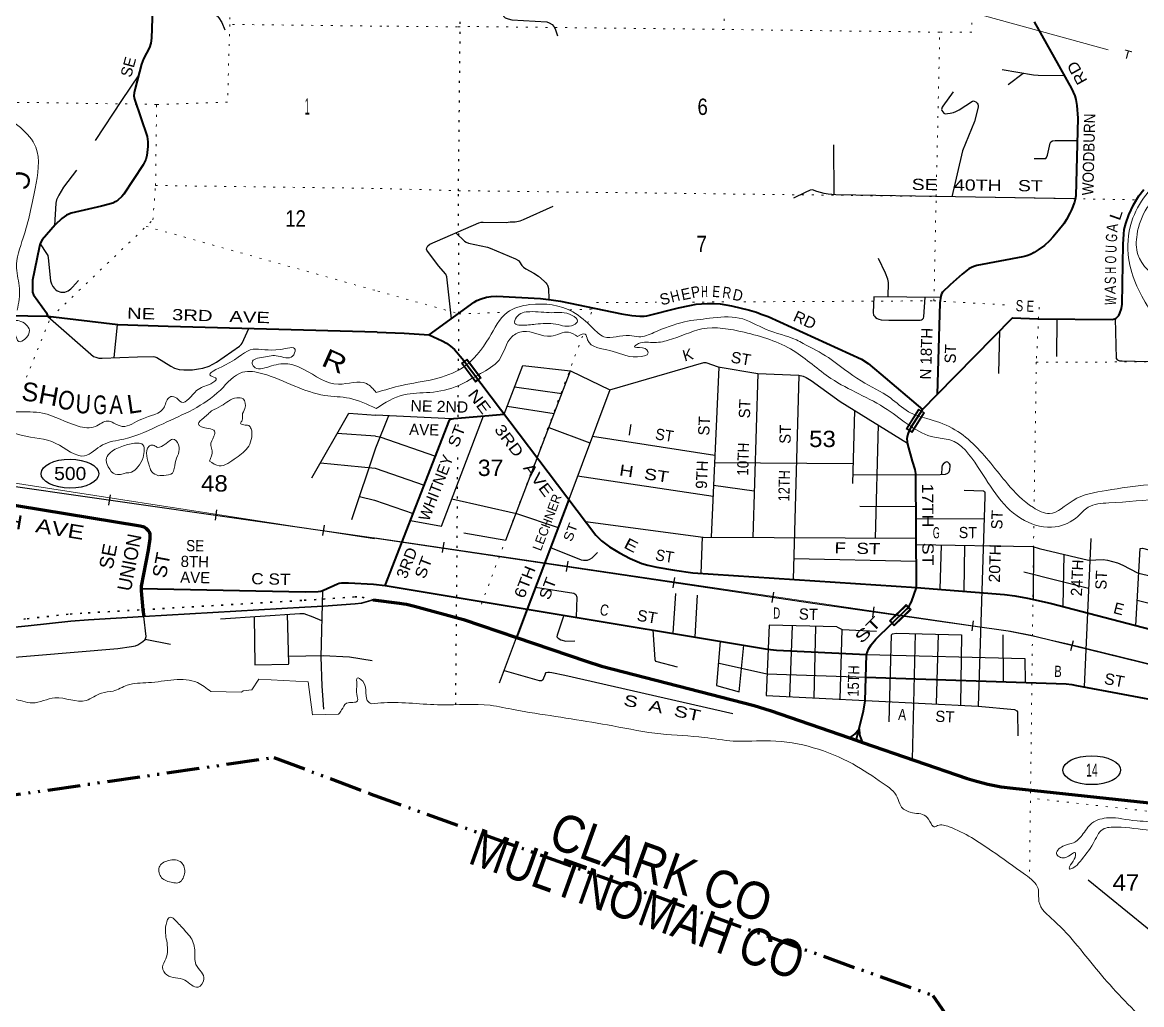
# Model space of a CAD drawing. Header units: feet. Extents: x -481249 to -254670, y -730376 to -544252.
# Drawn here: x -356234 to -344259, y -703960 to -693449 of the extents above; entities that cross this region are included whole.
import ezdxf
from ezdxf.enums import TextEntityAlignment as Align

# ---------------------------------------------------------------- set-up
doc = ezdxf.new("R2010")
doc.units = ezdxf.units.FT
doc.header["$LTSCALE"] = 70
doc.linetypes.add('DASH_DOUBLE_DOT', pattern=[9.2, 5, -1.2, 0.3, -1.2, 0.3, -1.2])
doc.linetypes.add('DOTTED', pattern=[1.5, 0.3, -1.2])
for name, color, linetype, lineweight in [('10', 7, 'DASH_DOUBLE_DOT', 70), ('17', 7, 'Continuous', 25), ('23', 7, 'Continuous', 70), ('25', 7, 'Continuous', 25), ('26', 7, 'Continuous', 40), ('27', 7, 'Continuous', 13), ('29', 7, 'Continuous', 25), ('34', 7, 'Continuous', 25), ('39', 7, 'Continuous', 13), ('41', 7, 'Continuous', 13), ('46', 7, 'Continuous', 13), ('51', 7, 'DOTTED', 35), ('6', 7, 'DOTTED', 25), ('61', 7, 'Continuous', 13), ('7', 7, 'DOTTED', 13)]:
    doc.layers.add(name, color=color, linetype=linetype, lineweight=lineweight)
doc.layers.add('12', color=7, linetype='Continuous')
doc.layers.add('30', color=7, linetype='Continuous')

msp = doc.modelspace()

# ---------------------------------------------------------------- linework, layer by layer
at = {"layer": '10'}
for points in [[(-372848.32, -703857.9), (-372470.52, -704157.2), (-368611.23, -705644.13), (-361577.6, -704253.52), (-356599.73, -701756.21), (-353544.23, -701315.63), (-352512.66, -701703.34)], [(-352512.66, -701703.34), (-346491.03, -703863.54), (-341192.96, -711518.83), (-332250.38, -713368.73), (-324595.17, -713400.17), (-320603.16, -711979.72)]]:
    msp.add_lwpolyline(points, dxfattribs=at)
at = {"layer": '17'}
for centre in [(-355724.6, -698278.42), (-344792.88, -701451.67)]:
    msp.add_ellipse(centre, major_axis=(309.24, -1), ratio=0.500121, dxfattribs=at)
at = {"layer": '23'}
msp.add_line((-354943.85, -699734.01), (-354934.98, -699808.62), dxfattribs=at)
for points in [[(-357885.49, -698360.09), (-354973.48, -698837.7), (-354946.23, -698843.72), (-354934.62, -698847.83), (-354927.86, -698851.07), (-354913.89, -698860.78), (-354900.08, -698874.9), (-354888.6, -698887.26), (-354878.02, -698902.55), (-354873.32, -698912.56), (-354870.82, -698921.95), (-354869.36, -698934.31), (-354868.91, -698949.03), (-354870.09, -698976.1), (-354888.03, -699095.73), (-354962.4, -699482.07), (-354963.08, -699507.32)], [(-354963.08, -699507.32), (-354963.79, -699533.34), (-354943.85, -699734.01)], [(-352481.28, -699630.29), (-352197.81, -699662.89), (-352152.04, -699669.94), (-352122.71, -699675.81), (-352038.21, -699694.6), (-351513.78, -699838.82), (-350947.25, -700031.71)], [(-350947.25, -700031.71), (-350201.07, -700285.77), (-350038.51, -700338.94), (-348404.74, -700759.17), (-348231.91, -700814.13), (-347385.17, -701105.92), (-347311.39, -701131.35)], [(-347311.39, -701131.35), (-347246.64, -701153.66), (-346124.72, -701540.28), (-346025.69, -701570.28), (-345903.64, -701600.81), (-345762.82, -701628.99), (-345636.09, -701644.92), (-343976.86, -701821.23)]]:
    msp.add_lwpolyline(points, dxfattribs=at)
at = {"layer": '23', "lineweight": 35}
for points in [[(-354934.98, -699808.62), (-353212.59, -699708.76), (-353010.89, -699695.15), (-352674.63, -699671.95), (-352604.38, -699662.68), (-352481.28, -699630.29)], [(-356313.02, -699920.49), (-356173.13, -699905.38), (-355715.58, -699855.11), (-355525.45, -699842.86), (-354934.98, -699808.62)]]:
    msp.add_lwpolyline(points, dxfattribs=at)
at = {"layer": '25', "lineweight": 40}
for points in [[(-347385.17, -701105.92), (-347340.05, -701075.49), (-347323.96, -701061.89), (-347314.66, -701051.27), (-347280.82, -701008.45)], [(-347280.82, -701008.45), (-347275.93, -701065.66), (-347271.85, -701084.6), (-347263.61, -701110.87), (-347246.64, -701153.66)]]:
    msp.add_lwpolyline(points, dxfattribs=at)
at = {"layer": '26'}
for p, q in [((-346601.69, -697592.21), (-346447.62, -697431.11)), ((-350388.53, -698553.82), (-350832.34, -699727.76)), ((-352478.7, -699459.52), (-352351.12, -699475.5)), ((-352351.12, -699475.5), (-350832.34, -699727.76)), ((-350832.34, -699727.76), (-350947.25, -700031.71))]:
    msp.add_line(p, q, dxfattribs=at)
for points in [[(-354833.7, -693089.97), (-354851.07, -693618.79), (-354860.57, -693672.62), (-354873.5, -693718.52), (-354938.2, -693839.75), (-354957.98, -693895.52), (-355028.8, -694156.33), (-355037.47, -694204.79), (-355041.14, -694234.01), (-355035.86, -694269.31), (-354897.65, -694671.82), (-354889.99, -694727.14), (-354890.59, -694777.74), (-354902.35, -694874.25), (-354913.52, -694915.45), (-354943.07, -694974.06), (-355148.21, -695287.35), (-355168.8, -695310.89), (-355213.81, -695352.15), (-355235.25, -695367.38), (-355267.61, -695383.86), (-355386.96, -695415.28), (-355712.33, -695489.78), (-355761.66, -695510.96), (-355813.41, -695546.27), (-355882.57, -695615.09), (-356022.8, -695776.95), (-356043.97, -695816.97), (-356054.98, -695862.62), (-356124.71, -696209.42), (-356126.31, -696233.6), (-356126.31, -696275.97), (-356123.96, -696334.81), (-356113.88, -696364.65), (-355977.27, -696557.44), (-355961.98, -696597.79)], [(-345407.61, -693442.63), (-345195.34, -693825.65), (-345009.33, -694157.79), (-344973.38, -694234.81), (-344962.39, -694275.21), (-344950.65, -694338.62), (-344942.59, -694475.33), (-344962.98, -695304.43), (-344969.43, -695343.78), (-344977.06, -695373.71), (-345008.75, -695453.56), (-345027.53, -695492.31), (-345060.97, -695557.49), (-345090.9, -695603.87), (-345150.17, -695679.61), (-345207.09, -695747.12), (-345245.82, -695785.87), (-345298.06, -695835.79), (-345364.36, -695884.52), (-345407.21, -695910.95), (-345448.86, -695931.49), (-345488.19, -695946.17), (-345531.01, -695958), (-346021.6, -696051.27), (-346054.93, -696060.96), (-346080.28, -696071.23), (-346106.1, -696087.67), (-346177.19, -696145.35), (-346307.92, -696257.63), (-346387.73, -696336.58), (-346399.51, -696355.4), (-346407.73, -696380.06), (-346417.63, -696450.23), (-346447.62, -697431.11)], [(-346447.62, -697431.11), (-345640.17, -696611.38), (-345370.23, -696620.78), (-344572.56, -696627.21), (-344544.57, -696621.38), (-344530.49, -696614.33), (-344516.4, -696601.42), (-344503.49, -696584.98), (-344491.76, -696562.66), (-344474.15, -696511), (-344465.3, -696464.59), (-344455.96, -695821.12), (-344448.92, -695715.43), (-344444.22, -695667.29), (-344428.53, -695602.74), (-344394.35, -695509.36), (-344345.05, -695401.33), (-344289.04, -695304.5), (-344234.73, -695239.28)], [(-351880.86, -696792.6), (-351400.47, -696443.55), (-351370.54, -696426.52), (-351325.35, -696405.97), (-351266.67, -696389.53), (-351219.31, -696381.37), (-351158.69, -696380.13), (-350688.64, -696405.38), (-350575.97, -696417.12), (-350475.04, -696433.56), (-349824.19, -696568.28), (-349713.33, -696585.04), (-349626.48, -696594.43), (-349581.88, -696592.09), (-349552.17, -696587.96), (-349214.07, -696502.49), (-349091.29, -696479.36), (-349023.8, -696466.45), (-348966.88, -696460.57), (-348906.84, -696458.62), (-348831.32, -696458.81), (-348769.7, -696462.92), (-348706.32, -696471.14), (-348644.99, -696484.17), (-348453.46, -696529.85), (-348380.7, -696550.98), (-348327.55, -696570.49), (-348255.64, -696596.78), (-347257.46, -697053.14), (-347184.09, -697099.38), (-347047.98, -697212.03), (-346601.69, -697592.21)], [(-355961.98, -696597.79), (-356603.89, -696586.61), (-357629.63, -696601.98), (-357687.85, -696605.51), (-357736.57, -696614.99), (-357769.02, -696624.34), (-357796.67, -696637.29), (-357884.04, -696696.6), (-358605.55, -697227.18)], [(-352436.14, -696765.49), (-354675.63, -696702.36), (-355211.41, -696685.02), (-355961.98, -696597.79)], [(-352436.14, -696765.49), (-352150.44, -696775.87), (-351880.86, -696792.6)], [(-351880.86, -696792.6), (-351741.98, -696855.66), (-351694.59, -696883.16), (-351651.6, -696913.2), (-351611.7, -696949.6), (-351527.52, -697045.48), (-350098.76, -698937.55), (-350038.37, -698995.81), (-349952.69, -699060.4), (-349845.89, -699124.99), (-349731.22, -699184.61), (-349605.28, -699238.89), (-349543.08, -699258.86), (-349444.17, -699280.53), (-349256.7, -699310.52), (-349061.79, -699339.72), (-346667.62, -699494.99)], [(-352351.12, -699475.5), (-351664.22, -697705.9), (-351649.84, -697695.87), (-351619.32, -697687.65), (-351077.85, -697640.97)], [(-346667.62, -699494.99), (-346674.18, -698275.52), (-346680.6, -698232.56), (-346708.56, -698143), (-346758.65, -697963.07), (-346762.76, -697934.29), (-346765.59, -697904.13), (-346762.76, -697881.45), (-346753.95, -697845.64), (-346743.24, -697818.99), (-346723.45, -697780.65), (-346601.69, -697592.21)], [(-354963.08, -699507.32), (-353209.43, -699543.1), (-353069.57, -699538.27), (-353040.63, -699534.87), (-353011.81, -699526.63), (-352862.11, -699457.71), (-352843.02, -699450.13), (-352816.55, -699446.6), (-352797.14, -699445.42), (-352743.88, -699445.73), (-352478.7, -699459.52)], [(-347202.7, -700215.18), (-347180.44, -700157.19), (-347152.27, -700110.22), (-347101.46, -700050.48), (-346774.01, -699726.77), (-346750.69, -699701.16), (-346741.48, -699687.46), (-346734.26, -699675.33), (-346722.45, -699649.43), (-346667.62, -699494.99)], [(-346667.62, -699494.99), (-345727.2, -699573.05), (-345616.87, -699587.15), (-345478.37, -699610.63), (-345236.09, -699665.51), (-343255.33, -700181.36), (-343160.25, -700213.07), (-343078.25, -700248.88), (-342938.04, -700316.8), (-342426.7, -700562.54)], [(-350832.34, -699727.76), (-348260.79, -700154.87), (-348165.16, -700167.76), (-347202.7, -700215.18)], [(-347311.39, -701131.35), (-347233.69, -700819.01), (-347215.95, -700709.2), (-347202.7, -700215.18)], [(-347209.19, -700457.13), (-345067.13, -700528.14), (-345004.78, -700534.25), (-344954.4, -700543.67), (-343962.71, -700731.14)]]:
    msp.add_lwpolyline(points, dxfattribs=at)
at = {"layer": '29'}
for p, q in [((-345525.92, -693994.63), (-345685.74, -694119.15)), ((-347547.92, -695295.45), (-347551.48, -694759.8)), ((-355253.11, -697036.92), (-355216.27, -696684.86)), ((-345166.73, -697025.79), (-345162.88, -696622.45)), ((-345787.23, -697207.05), (-345774.59, -696747.84)), ((-348781.6, -697138.59), (-348863.66, -698957.55)), ((-348365.08, -697208.25), (-348417.3, -698960.02)), ((-347925.62, -697226.19), (-347985.27, -699409.54)), ((-350967.07, -697350.71), (-350462.16, -697419.47)), ((-349949.86, -697380.37), (-350388.53, -698553.82)), ((-351045.35, -697555.82), (-350544.66, -697635.44)), ((-352316.34, -697660.38), (-352456.72, -698007)), ((-351639.5, -697693.08), (-352451.38, -697653.85)), ((-347329.29, -697601.48), (-347353.51, -698384.39)), ((-350602.11, -697785.84), (-350161.53, -697948.97)), ((-347075.81, -697757.55), (-347108.14, -698967.26)), ((-352454.76, -697877.63), (-352864.66, -697847.18)), ((-350135.69, -697877.48), (-348824.14, -698081.48)), ((-352456.72, -698007), (-352711.97, -698772.87)), ((-353044.15, -698161.55), (-352459.96, -698221.28)), ((-352459.96, -698221.28), (-351933.89, -698400.62)), ((-348827.7, -698160.41), (-347346.83, -698168.33)), ((-350294.08, -698301.16), (-348843.88, -698518.97)), ((-348838.56, -698401.05), (-348402.45, -698461.82)), ((-352628.3, -698521.81), (-352465.11, -698561.66)), ((-352465.11, -698561.66), (-352051.43, -698703.44)), ((-347272.34, -698627.59), (-346672.28, -698629.55)), ((-346671.58, -698759.49), (-345942.88, -698763.56)), ((-348960, -698955.66), (-348976.4, -699345.26)), ((-344802.41, -698973.08), (-344872.29, -700559.19)), ((-346404.55, -699042.4), (-346417.73, -699515.73)), ((-346152.74, -699046.59), (-346162.03, -699536.96)), ((-345413.95, -699060.74), (-345420.48, -699619.05)), ((-347979.17, -699186.26), (-346669.12, -699216.09)), ((-345091.23, -699141.03), (-345101.47, -699700.57)), ((-345519.61, -699327.54), (-344825.8, -699504)), ((-349246.53, -699559.31), (-349273.29, -699986.7)), ((-349014.84, -699578.45), (-349040.23, -700025.41)), ((-348021.77, -700663.72), (-347992.93, -699906.38)), ((-347763.8, -700676.76), (-347742.97, -699917.76)), ((-347485.7, -700690.81), (-347463, -699945.55)), ((-354647.94, -700105.97), (-354920.82, -700053.01)), ((-351130.1, -700515.36), (-350947.25, -700031.71)), ((-346683.17, -699990.36), (-346712.77, -701337.64)), ((-346451.91, -700743.05), (-346431.17, -699996.59)), ((-345745.31, -700004.77), (-345741.68, -700505.78)), ((-344831.13, -702625.74), (-343989.95, -703311.99))]:
    msp.add_line(p, q, dxfattribs=at)
for points in [[(-351180.4, -690823.87), (-351101.62, -692597.39), (-351098.53, -693353.75), (-351087.95, -693381.2), (-351068.95, -693400.17), (-351037.18, -693412.94), (-350996.64, -693421.15), (-350622.2, -693444.69), (-350597.71, -693452.55), (-350566.36, -693471.35), (-350547.88, -693493.24), (-350534.63, -693518.33), (-350509, -693593.81)], [(-354827.59, -693059.88), (-354194.27, -693353.64), (-354151.57, -693377.89), (-354130.39, -693401.43), (-354099.99, -693451.49), (-354069.34, -693528.18)], [(-345085.82, -694021.21), (-345365.56, -694017.43), (-345415.55, -694013.4), (-345751.94, -693956.19)], [(-354988.84, -694009.18), (-355174.91, -694284.57), (-355454.56, -694714.62)], [(-346273.79, -694193.24), (-346387.21, -694347.36), (-346393.18, -694357.69), (-346398.63, -694380.38), (-346397.67, -694392.77), (-346375.96, -694421.95), (-346367.53, -694426.1), (-346353.57, -694428.64), (-346334.2, -694425.79), (-346306.28, -694420.71), (-346272.33, -694413.4), (-346247.58, -694403.88), (-346210.01, -694384.18), (-346067.47, -694292.07), (-346059.08, -694290.21), (-346049.87, -694291.17), (-346033.69, -694298.47), (-346017.83, -694313.07), (-346011.47, -694324.84), (-346007.67, -694341.65), (-346009.25, -694357.21), (-346048.44, -694508.41), (-346174.05, -694822.85), (-346290.07, -695315.74)], [(-345408.75, -694905.21), (-345295.59, -694905.56), (-345282.9, -694904.29), (-345275.51, -694897.01), (-345265.04, -694871.14), (-345237.21, -694743.01), (-345230.68, -694727.54), (-345213.09, -694717.61), (-345184.06, -694712.17), (-344948.44, -694713.19)], [(-355654.18, -695029.82), (-355795.45, -695213.75), (-355843, -695298.53), (-355868.88, -695347.96), (-355876.49, -695384.71), (-355889.63, -695623.24)], [(-344969.69, -695337.03), (-347529.91, -695295.74), (-347613.69, -695289.39), (-347656.85, -695281.77), (-347734.28, -695258.91), (-347781.71, -695241.31), (-347805.36, -695246.21), (-347856.74, -695268.31), (-347984.72, -695330.61)], [(-351644.24, -696620.67), (-351693.96, -696173.58), (-351703.97, -696142.72), (-351783.35, -696053.61), (-351905.99, -695887.89), (-351908.56, -695877.94), (-351905.87, -695860.15), (-351894.54, -695840.18), (-351874.81, -695824.29), (-351349.02, -695593.29), (-351326.76, -695588.23), (-351304.12, -695586.07), (-351058.5, -695589.21), (-351014.02, -695584.99), (-350960.64, -695582.29), (-350908.88, -695573.66), (-350870.48, -695559.74), (-350555.73, -695415.93)], [(-351594.67, -695702.02), (-351503.19, -695791.29), (-351485.82, -695802.41), (-351459.94, -695812.12), (-351258.82, -695855.82), (-351229.94, -695865.01), (-350956.86, -695978.81), (-350925.3, -695999.18), (-350914.8, -696010.1), (-350890, -696052.19), (-350871.87, -696069.93), (-350847.94, -696085.63), (-350761.85, -696133.44), (-350712.06, -696166.56), (-350652.75, -696218.37), (-350633.34, -696236.69), (-350622.28, -696249.36), (-350620.12, -696252.59), (-350614.45, -696261.48), (-350610.15, -696272.83), (-350604.76, -696298.73), (-350602.81, -696412.75)], [(-356044.34, -695818.49), (-355974.16, -695921.09), (-355962.42, -695944.4), (-355956.51, -695968.16), (-355933.17, -696213.48), (-355921.22, -696247.07), (-355907.11, -696275.32), (-355891.82, -696298.86), (-355880.06, -696309.45), (-355861.1, -696322.96), (-355823.6, -696336.52), (-355801.25, -696337.69), (-355779.33, -696336.41), (-355744.79, -696323.57), (-355714.66, -696299.45), (-355697.74, -696283.56), (-355635.08, -696210.65)], [(-346969.42, -696387.98), (-346968.56, -696232.69), (-346972.67, -696196.63), (-346997.95, -696132.26), (-347072.34, -695977.19)], [(-346416.39, -696392.72), (-347124.7, -696386.65), (-347131.18, -696554.64), (-347125.96, -696580.68), (-347117.08, -696594.65), (-347104.38, -696607.35), (-347087.75, -696619.25), (-347070.11, -696626.4), (-347044.72, -696631.48), (-346964.97, -696636.91), (-346628.38, -696635.29), (-346614.41, -696631.48), (-346604.26, -696625.13), (-346592.83, -696614.97), (-346587.26, -696602), (-346573.1, -696391.38)], [(-355961.98, -696597.79), (-355471.43, -697023.21), (-355449.55, -697032.03), (-355416.62, -697041.45), (-355381.73, -697040.81), (-355003.47, -697029.36), (-354835.35, -697024.27), (-354814.98, -697028.5), (-354795.56, -697036.74), (-354645.19, -697129.8), (-354607.96, -697148.54), (-354555.61, -697163.84), (-354505.63, -697167.37), (-354413.79, -697165.89), (-354348.01, -697157.96), (-354303.9, -697149.72), (-354235.09, -697128.54), (-354158.34, -697086.16), (-353911.63, -696914.35), (-353894.56, -696897.87), (-353882.69, -696882.52), (-353810.56, -696726.75)], [(-344186.15, -697082.32), (-344467.95, -697075.97), (-344493.33, -697073.43), (-344513.64, -697064.54), (-344526.97, -697044.85), (-344537.31, -696617.75)], [(-351510.91, -698910.7), (-351062.28, -698990.54), (-350369.61, -697177.17)], [(-351077.85, -697640.97), (-350879.11, -697120.26), (-350369.61, -697177.17), (-349949.86, -697380.37), (-348942.08, -697089.35), (-348920.06, -697088.7), (-348787.63, -697136.51), (-348365.08, -697208.25), (-347925.62, -697226.19), (-347880.91, -697236.1), (-347846.4, -697249.04), (-347793.31, -697282), (-347483.93, -697506.27), (-346762.09, -697950.7)], [(-353136.06, -698322.54), (-352741.77, -697631.93), (-352451.38, -697653.85)], [(-352080.61, -698778.61), (-351751.34, -698839.2), (-351300.66, -697660.18)], [(-352454.76, -697877.63), (-352408.16, -697883.49), (-351813.31, -698089.99)], [(-347350.67, -698292.65), (-346414.18, -698289.03), (-346357.1, -698283.79), (-346331.23, -698272.15), (-346318.28, -698258.98), (-346310.73, -698237.4), (-346305.92, -698196.46), (-346306.41, -698183.45), (-346312.88, -698171.58), (-346333.54, -698154.07), (-346345.24, -698153.23), (-346361.41, -698159.71), (-346382.29, -698177.42), (-346393.77, -698192.08), (-346397, -698208.26), (-346400.03, -698287.22)], [(-346156.42, -698456.58), (-345950.77, -698463.36), (-345941.37, -698469.93), (-345937.59, -698481.24), (-345935.51, -698523.59), (-346006.52, -700765.56)], [(-351640.5, -698549.22), (-350948.59, -698703.98), (-350502.8, -698856.07)], [(-350210.39, -698789.73), (-348949.31, -698957.08), (-346670.45, -698969.68)], [(-350583.5, -699069.55), (-350255.88, -699199.54), (-350230.3, -699204.73), (-350207.65, -699205.81), (-350186.09, -699202.57), (-350161.01, -699194.82), (-350137.56, -699177.75), (-350081.31, -699123.86)], [(-346668.77, -699038.01), (-345420.89, -699058.76), (-345354.6, -699077.66), (-344825.96, -699204.85), (-344670.53, -699196.95), (-344625.14, -699203.1), (-344517.29, -699233.31), (-344459.62, -699257.82), (-344301.47, -699339.99), (-343527.88, -699527.84)], [(-344320.17, -699904.04), (-344275.47, -699078.24), (-344249.22, -699076.59), (-343529.84, -699264.38), (-341152.09, -699294.48)], [(-353023.59, -699532.05), (-353041.96, -700238.23), (-353029.5, -700551.11), (-353011.86, -700797.94)], [(-350743.34, -699492.34), (-350334.92, -699557.57), (-350313.35, -699572.68), (-350300.06, -699601.11), (-350307.17, -699814.98)], [(-344305.39, -699630.95), (-342427.82, -700095.99), (-342312.43, -700107.86), (-342200.73, -700104.67), (-341835.3, -700081.6), (-341803.41, -700084.12), (-341760.27, -700090.6), (-341704.53, -700105.37), (-341458.95, -700183.17)], [(-356533.71, -700261.69), (-355212.75, -700150.32), (-355065.5, -700128.33), (-355024.33, -700120.1), (-355000, -700109.93), (-354944.94, -700075.38), (-354920.82, -700053.01), (-354912.63, -700033.29), (-354910.24, -700020.06), (-354934.98, -699808.62)], [(-354115.1, -699830.59), (-353265.86, -699774.1), (-353223.81, -699776.09), (-353126.42, -699811.86), (-353031.87, -699850.51)], [(-353753.27, -699806.52), (-353745.76, -700324.87), (-353385.4, -700316.43), (-353383.29, -700310.45), (-353399.02, -699782.96)], [(-350439.52, -699793), (-350511.71, -700006.41), (-350513.94, -700025.86), (-350502.09, -700038.56), (-350472.96, -700058.23), (-350419.85, -700069.68), (-350323.02, -700068.99)], [(-349488.84, -699950.9), (-349468.66, -700268.61), (-349459.76, -700283.21), (-349446.77, -700288.91), (-349226.37, -700345.49)], [(-347519.09, -699918.79), (-348243.29, -699899.08), (-348276.09, -700650.87), (-346006.52, -700765.56)], [(-347519.09, -699918.79), (-347463, -699945.55), (-347096.91, -699964.89)], [(-348766.52, -700070.87), (-348807.06, -700545.65), (-348565.74, -700612.3), (-348514.71, -700112.7)], [(-346959.03, -700934.77), (-346935.39, -700004.7), (-346925.44, -699994.03), (-346884.68, -699985.38), (-346185.64, -700002.66), (-346198.01, -700755.88)], [(-352491.14, -700281.78), (-352734, -700243.59), (-353015.79, -700228.67), (-353385.56, -700234.28)], [(-348779.36, -700305.93), (-348268.67, -700418.87), (-347209.19, -700457.13)], [(-347202.7, -700215.18), (-345506.92, -700256.09), (-345503.92, -700513.66)], [(-351080.54, -700384.28), (-350704.36, -700492.01), (-350690.26, -700492.56), (-350679.47, -700491.48), (-350667.61, -700485.01), (-350661.83, -700480.58), (-350636.73, -700418.9), (-350636.33, -700418.11), (-350628.78, -700407.32), (-350610.25, -700401.25), (-350593.2, -700400.84), (-350568.93, -700404.62), (-350429.21, -700435.71), (-348633.91, -700844.11)], [(-346006.52, -700765.56), (-345619.46, -700802.19), (-345593.58, -700815.14), (-345585.85, -700827.26), (-345583.53, -701083.4)]]:
    msp.add_lwpolyline(points, dxfattribs=at)
at = {"layer": '34'}
for p, q in [((-355307.68, -698615.33), (-355292.04, -698505.83)), ((-354167.31, -698776.18), (-354151.66, -698666.69)), ((-353018.47, -698939.38), (-353002.82, -698829.89)), ((-351738.43, -699122.33), (-351722.08, -699012.93)), ((-350412.4, -699325.2), (-350396.05, -699215.81)), ((-349270.85, -699500.02), (-349254.5, -699390.63)), ((-348210.03, -699655.94), (-348193.68, -699546.54)), ((-347135.36, -699813.81), (-347119.86, -699704.29)), ((-346073.35, -699961.41), (-346057.86, -699851.89)), ((-345014.93, -700172.23), (-344988.6, -700064.8))]:
    msp.add_line(p, q, dxfattribs=at)
at = {"layer": '34', "lineweight": 13}
for points in [[(-357863.9, -698142.55), (-357489.36, -698197.25), (-352465.43, -698975.04)], [(-358053.98, -698168.9), (-352472.18, -698966.41)], [(-352471.8, -698964.87), (-347801.79, -699662.86), (-345661.33, -699965.67), (-345445.4, -700007.94), (-345169.47, -700076.58), (-335009.4, -702566.79), (-334691.93, -702651.11), (-334543.24, -702701.46), (-334430.58, -702753.12), (-332762.48, -703543.53), (-330581.35, -704743.47), (-330258.93, -704903.89), (-330053.3, -704991.07), (-322918.19, -707743.29), (-322723.7, -707806.96), (-322606.34, -707839.84), (-322502.76, -707863.06), (-322273.05, -707910.29), (-322081.57, -707941.56), (-321616.3, -707987.86), (-320550.86, -708105.79)], [(-352461.95, -698965.23), (-345721.95, -699957.79), (-345435.73, -700012.64), (-345049.55, -700100.52), (-334973.7, -702570.26), (-334724.55, -702639.16)]]:
    msp.add_lwpolyline(points, dxfattribs=at)
at = {"layer": '34'}
for points in [[(-358053.86, -698167.81), (-352472.02, -698965.32)], [(-352471.64, -698963.78), (-347801.63, -699661.77), (-345661.15, -699964.58), (-345445.16, -700006.87), (-345169.21, -700075.51), (-335009.13, -702565.72), (-334691.61, -702650.06), (-334542.83, -702700.44), (-334430.12, -702752.12), (-332761.98, -703542.55), (-330580.84, -704742.5), (-330258.47, -704902.89), (-330052.89, -704990.05), (-322917.82, -707742.25), (-322723.38, -707805.91), (-322606.07, -707838.77), (-322502.53, -707861.98), (-322272.85, -707909.21), (-322081.43, -707940.47), (-321616.19, -707986.77), (-320550.74, -708104.7)]]:
    msp.add_lwpolyline(points, dxfattribs=at)
at = {"layer": '39'}
msp.add_lwpolyline([(-354216.74, -700610.6), (-353890.82, -700618.28), (-353870.51, -700600.6), (-353780.31, -700590.14), (-353702.33, -700479.27), (-353174.73, -700506.49), (-353128.98, -700860.03), (-352850.77, -700850.85)], dxfattribs=at)
for points in [[(-352448.22, -697411.55), (-352173.41, -697333.9), (-351827.1, -697266.79), (-351526.59, -697145.4), (-351241.33, -696823.47), (-351046.28, -696553.39), (-350805.92, -696469.92), (-350344.13, -696547.52), (-350132.74, -696718.59), (-350011.07, -696813.2), (-349738.98, -696799.99), (-349639.01, -696814.34), (-349476.81, -696768.72), (-349148.32, -696653.43), (-348882.14, -696616.15), (-348564.07, -696613.11), (-348276.48, -696734.29), (-347952.85, -696847.56), (-347880.97, -696883.87), (-347609.5, -697037.08), (-347260.38, -697286.77), (-346947.01, -697468.18), (-346753.53, -697615.14), (-346557.77, -697687.92), (-346286.11, -697791.01), (-346062.7, -697958.1), (-345694.25, -698386.3), (-345417.17, -698641.78), (-345245.38, -698704.46), (-344992.81, -698564.88), (-344634.34, -698457.71), (-344182.03, -698396.94), (-343751.89, -698380.21), (-343539.69, -698336.75), (-343298.9, -698136.98), (-343272.22, -697956.61), (-343371.45, -697749.8), (-343647.76, -697287.8), (-344003.87, -696769.42), (-344323.92, -696237.11), (-344402.78, -695930.11), (-344351.3, -695541.29), (-344188.24, -695267.1), (-343957.42, -695061.29), (-343670.88, -694929.84), (-343398.33, -694796.34), (-343245.62, -694616.36), (-343180.34, -694277.71), (-343145.36, -694021.18), (-343160.51, -693794.56), (-343147.54, -693537.96), (-343128.71, -693317.47), (-343227.56, -693006.39), (-343520.22, -692638.58), (-343682.99, -692305.25), (-343707.89, -692010.44), (-343608.46, -691635.81), (-343460.87, -691221.22), (-343400.41, -691103.11), (-343237.65, -690907.12), (-343218.65, -690644.52), (-343437.69, -690379.19), (-343677.29, -690262.17), (-343820.94, -690161.48), (-343886.78, -690117.16), (-343838.07, -689930.85), (-343704.96, -689640.53), (-343714.73, -689049.02), (-343814, -688320.9), (-343947.06, -688063.85), (-344038.09, -687802.92), (-344002.87, -687480.23), (-343739.48, -687124.14), (-343282.02, -686756.62), (-343054.75, -686430.5), (-342898.03, -685715.19), (-342823.08, -685466.8), (-342697.95, -685172.44), (-342514.64, -684834.16), (-342269.48, -684538.17), (-341818.59, -684323.01), (-341440.17, -684227.92), (-340767.58, -684103.67), (-340521.44, -684076.35), (-340273.28, -684047.03), (-339907.09, -684012.06), (-339760.68, -683910.26), (-339670.44, -683850.38), (-339444.13, -683778.89), (-339256.03, -683761.42), (-339171.91, -683733.61), (-338951.22, -683681.99)], [(-338693.59, -683696.29), (-339314.54, -683893.57), (-339434.58, -683899.22), (-339480.51, -683877.03), (-339570.6, -683898.81), (-339735.3, -684074.74), (-339931.66, -684162.36), (-340403.79, -684174.95), (-340706.1, -684242.2), (-340866.02, -684213.64), (-341116.46, -684319.14), (-341841.09, -684455.27), (-342187.75, -684612.6), (-342358.39, -684776.49), (-342503.63, -685096.85), (-342667.33, -685541.46), (-342763.09, -686004.32), (-342765.67, -686156.7), (-342791.7, -686164.64), (-342821.46, -686098.38), (-342853.44, -686092.27), (-342869.89, -686212.52), (-342949.01, -686505.01), (-343190.15, -686797), (-343569.38, -687106.62), (-343767.89, -687232.32), (-343898.99, -687516.63), (-343911.83, -687741.15), (-343753.34, -688146.65), (-343603.08, -688616.28), (-343525.54, -689272.16), (-343585.25, -689723.1), (-343667.95, -689907.31), (-343622.36, -690017.72), (-343235.31, -690287.58), (-343193.78, -690414.02), (-343094.45, -690596.78), (-343093.74, -690939.64), (-343203.18, -691316.24), (-343438.74, -691718.53), (-343601.82, -691996.73), (-343618.37, -692143.04), (-343523.39, -692418.02), (-343433.56, -692466.41), (-343180.62, -692759.92), (-343023.75, -693067.16), (-342978.84, -693360.03), (-343063.54, -693540.22), (-343050.4, -693768.83), (-343007.37, -694029.62), (-343026.1, -694222.04), (-343057.06, -694474.58), (-343174.19, -694770.96), (-343384.81, -694924.7), (-343861.67, -695131.76), (-344198.86, -695431.48), (-344307.97, -695719.87), (-344298.77, -695932.43), (-344049.92, -696249.98), (-343926.56, -696424.79), (-343763.75, -696748.1), (-343379.76, -697300.65), (-343165.56, -697786.52), (-343130.8, -698117.45), (-343281.83, -698383.65), (-343504.24, -698483.22), (-344034.57, -698547.76), (-344610.84, -698592.12), (-344831.05, -698637.56), (-344941.44, -698735.47), (-345181.91, -698849.02), (-345511.71, -698779.84), (-346013.62, -698202.87), (-346310.59, -697917.25), (-346474.51, -697888.67), (-346979.49, -697592.39), (-347582.34, -697259.72), (-347985.28, -696961.75), (-348510.64, -696765.66), (-348962.58, -696730.19), (-349323.1, -696851.39), (-349493.22, -696874.93), (-349663.34, -696898.47), (-349685.41, -696918.45), (-349597.45, -696930.75), (-349537.65, -696987.08), (-349653.83, -697028.83), (-349947.62, -696959.76), (-350187.22, -696844.74), (-350211.01, -696786.52), (-350293.11, -696810.33)], [(-356289.16, -696530.13), (-356264.69, -696295.89), (-356296.85, -696078.87), (-356225.11, -695755.43), (-356097.76, -695228.53), (-356089.89, -694783.73), (-356483.12, -694398.08), (-356732.9, -694157.23), (-356942.29, -693895.03), (-357121.26, -693609.32), (-357343.46, -693505.24), (-357533.89, -693527.98), (-357752.77, -693349.8), (-358056.7, -693568.98), (-358303.15, -693704.98), (-358572.61, -693672.23), (-358758.04, -693412.46), (-358989.22, -693137.86), (-359330.19, -692963.57), (-359533.52, -692585.24), (-359547.65, -692366.53), (-359492.96, -692246.94)], [(-350744.17, -696679.53), (-350902.23, -696689.07), (-350964.17, -696670.83), (-350947.92, -696604.72), (-350803.67, -696545.01), (-350569.67, -696555.75), (-350351.74, -696584.49), (-350293.97, -696646.82), (-350334.13, -696686.79), (-350526.13, -696678.19), (-350744.17, -696679.53)], [(-357895.08, -698788.83), (-357839.79, -698603.4), (-357851.85, -698380.72), (-357849.6, -698028.01), (-357798.51, -697628.05), (-357520.64, -697315.76), (-357398.33, -697268.69), (-357158.48, -697180.23), (-356704.51, -696959.65), (-356516.88, -696756.48), (-356325.75, -696639.08), (-356268.2, -696643.35), (-356158.61, -696744.68), (-356206.27, -696838.05), (-356272.76, -696864.95), (-356317.37, -696786.01), (-356394.93, -696760.61), (-356477.19, -696887.45), (-356568.23, -697058.23), (-356719.75, -697256.01), (-356872.41, -697291.43), (-357039.48, -697350.66), (-357020.41, -697403.1), (-356880.78, -697425.57), (-356547.39, -697575.68), (-356018.28, -697630.99), (-355638.68, -697769.89), (-355452.71, -697773.12), (-355321.66, -697715.28), (-355256.03, -697736.46), (-355164.64, -697772.13), (-354957.22, -697693.57), (-354714.88, -697563.5), (-354657.01, -697458.29), (-354601.01, -697459.26), (-354531.98, -697514.58), (-354369.74, -697389.13), (-354218.41, -697315.6), (-354159.43, -697260.51), (-354216.92, -697231.45), (-354066.88, -697117.82), (-353763.81, -696946.72), (-353475.81, -696949.74), (-353315.8, -696950.52), (-353343.08, -697022.2), (-353497.05, -697019.51), (-353655.28, -697030.79), (-353776.32, -697088.81), (-353757.11, -697133.24), (-353597.1, -697134.02), (-353394.52, -697103.47), (-353221.54, -697162.6), (-352850.29, -697321.39), (-352552.12, -697314.56), (-352448.22, -697411.55)], [(-350293.11, -696810.33), (-350388.95, -696763.92), (-350577.15, -696807.46), (-350879.01, -696756.41), (-350995.24, -696812.19), (-351134.21, -697062.39), (-351332.79, -697208.15), (-351565.31, -697333.76), (-351875.64, -697409), (-352151.79, -697434.22), (-352450.23, -697581.22)], [(-354216.74, -700610.6), (-354361.05, -700513.89), (-354885.15, -700514.79), (-355111.65, -700540.91), (-355262.8, -700604.41), (-355387.2, -700626.3), (-355552.63, -700705.59), (-355886.19, -700677.73), (-356127.19, -700731.66), (-356330.55, -700694.05), (-356490.99, -700717.31), (-356627.11, -700722.96), (-356858.33, -700676.84), (-357009.16, -700722.31), (-357077.61, -700747.18), (-357155.03, -700713.76), (-357289.72, -700751.5), (-357537.97, -700763.21), (-358013.63, -700626.66), (-358197.67, -700627.46), (-358607.42, -700722.54), (-359370.36, -700881.62), (-359493.88, -700853.41), (-359506.01, -700676.72), (-359371.85, -700627.06), (-359225.45, -700605.55), (-359220.03, -700525.48), (-359064.49, -700440), (-358854.57, -700333.42), (-358675.86, -700294.45), (-358676.71, -700342.53), (-358733.37, -700379.63), (-358751.01, -700359.28), (-358783.61, -700392.78), (-358740.93, -700467.68), (-358524.08, -700421.35), (-358495.41, -700383.77), (-358571.15, -700368.42), (-358557.8, -700292.49), (-358365.19, -700259.77), (-358110.87, -700244.16), (-357931.41, -700163.11), (-357765.82, -699961.56), (-357551.87, -699740.81), (-357339.56, -699612.23), (-357103.16, -699365.81), (-357005.74, -699173.1), (-357066.31, -699091.87), (-357147.04, -699132.56), (-357276.61, -699332.73), (-357380, -699523.33), (-357444.8, -699568.3), (-357535.44, -699490.56), (-357614.56, -699326.84), (-357566.01, -699183.38), (-357595.8, -699058.6), (-357673.22, -698459.99), (-357581.33, -698241.12), (-357325.13, -698119.32), (-357041.92, -698166.34), (-356770.39, -698195.12), (-356751.4, -698139.33), (-356753.73, -698045.09), (-356626.08, -697953.11), (-356525.93, -697832.6), (-356248.47, -697865.49), (-355875.98, -697954.15), (-355568.29, -698087.78), (-355376.19, -697970.87), (-355149.06, -697908.69), (-354728.07, -697743.65), (-354115.6, -697383.54), (-353878.19, -697193.26), (-353662.43, -697209.04), (-353318.72, -697341.29), (-352998.44, -697441.07), (-352734.94, -697471.71), (-352450.23, -697581.22)], [(-354233.06, -698143.1), (-354128.65, -698194.1), (-353946.39, -698108.01), (-353812.18, -697984.08), (-353780.48, -697888.43), (-353786.88, -697798.12), (-353812.28, -697763.61), (-353866.16, -697756.66), (-353899.84, -697738.03), (-353881.27, -697706.29), (-353880.35, -697654.2), (-353853.04, -697580.51), (-353873.23, -697477.95), (-353939.04, -697466.78), (-354106.61, -697554.05), (-354209.52, -697604.37)], [(-354209.52, -697604.37), (-354292.89, -697681.08), (-354350.05, -697746.23), (-354244.92, -697796.16), (-354177.39, -697823.39), (-354184.35, -697877.39), (-354218.12, -697977.01), (-354203.11, -698033.39), (-354233.06, -698143.1)], [(-354777.92, -698299.96), (-354849.24, -698260.64), (-354872.28, -698206.13), (-354878.37, -697985.55), (-354868.23, -697977.71), (-354824.24, -697978.48), (-354784.57, -697997.21), (-354707.97, -697964.47), (-354673.52, -697939.01), (-354626.96, -697907.76), (-354562.03, -697969.02), (-354599.47, -698162.78), (-354629.41, -698272.49), (-354719.86, -698296.97), (-354777.92, -698299.96)], [(-355123.45, -698269.9), (-355241.71, -698283.87), (-355314.35, -698206.44), (-355332.65, -698109.92), (-355289.59, -698050.55), (-355152.33, -697980.78), (-355017.79, -697951.06), (-354955.94, -697960.15), (-354942.49, -698104.69), (-354998.3, -698205.94), (-355067.31, -698262.86), (-355123.45, -698269.9)], [(-352498.19, -700740.21), (-352528.48, -700724.18), (-352592.53, -700500.6), (-352651.92, -700465.49), (-352654.98, -700525.56), (-352657.04, -700641.77), (-352648.25, -700710.07), (-352764.73, -700736.1), (-352818, -700807.33), (-352850.77, -700850.85)], [(-352498.19, -700740.21), (-352364.24, -700729.8), (-351754.22, -700751.71), (-351228.15, -700757.33), (-350962.29, -700806.27), (-350808.36, -700832.8), (-349916.75, -700977.88), (-349402.98, -701063.67), (-348939.05, -701101.18), (-348627.14, -701140.23), (-348229.06, -701137.43), (-347771.26, -701211.01), (-347349.84, -701384.73), (-347024.56, -701592.24), (-346873.1, -701741.08), (-346835.44, -701833.42), (-346733.68, -701901.9), (-346567.81, -701942.51), (-346512.1, -702022.88), (-346480.22, -702057.07), (-346442.17, -702045.15), (-346318.2, -702057.56), (-345863.08, -702313.59), (-345501.99, -702571.33), (-345366.52, -702718.11), (-345357.04, -702856.49), (-345197.78, -703061.49), (-344717.77, -703610.32), (-344207.74, -704157.24), (-343598.09, -704808.73), (-343185.91, -705311.24), (-342871.17, -705659.07), (-342310.75, -706105.9), (-342082.37, -706308.25)], [(-344165.85, -702096.26), (-344525.9, -702061.04), (-344674.01, -702084.65), (-344776.6, -702234.71), (-344917.35, -702428.76), (-344993.63, -702498.7), (-345031.67, -702508.61), (-345005.43, -702446.54), (-344967.1, -702360.44), (-344971, -702332.36), (-345009.07, -702350.29), (-345125.23, -702386.02), (-345167.11, -702353.81), (-345102.77, -702265.79), (-344986.61, -702228.05), (-344896.29, -702148.13), (-344789.78, -702018.13), (-344611.53, -701960.53), (-344305.61, -701993.54), (-344117.86, -702070.31), (-344132, -702106.35), (-344165.97, -702096.22)], [(-354626.97, -702653.8), (-354744.07, -702601.65), (-354770.11, -702490.97), (-354672.82, -702418.5), (-354533.16, -702438.97), (-354499.29, -702559.82), (-354569.02, -702656.81), (-354626.97, -702653.8)], [(-354498, -703165.12), (-354588.29, -703067.34), (-354651.53, -703024.15), (-354696.91, -703101.53), (-354690.03, -703278.02), (-354699.44, -703470.26), (-354735.03, -703559.84), (-354688.49, -703642.82), (-354497.44, -703698.26), (-354352.74, -703772.93), (-354291.26, -703689.82), (-354317.91, -703613.2), (-354376.48, -703532.01), (-354389.71, -703375.45), (-354443.11, -703228.21), (-354498, -703165.12)]]:
    msp.add_spline(points, degree=3, dxfattribs=at)
at = {"layer": '46'}
msp.add_line((-346083.61, -693340.46), (-344617.99, -693743.02), dxfattribs=at)
at = {"layer": '51'}
for points in [[(-354943.85, -699734.01), (-353217.29, -699633.91), (-353016, -699620.32), (-352674.94, -699596.79), (-352597.32, -699601.5), (-352481.28, -699630.29)], [(-356324.23, -699846.26), (-356181.25, -699830.82), (-355722.09, -699780.37), (-355530.03, -699768), (-354943.85, -699734.01)]]:
    msp.add_lwpolyline(points, dxfattribs=at)
at = {"layer": '6'}
for p, q in [((-351572.21, -697773.68), (-351568.65, -697335.02)), ((-351596.4, -700750.53), (-351574.37, -698039.25))]:
    msp.add_line(p, q, dxfattribs=at)
msp.add_lwpolyline([(-351567.35, -697174.38), (-351562.42, -696567.85), (-351567.46, -695250.55), (-351521.77, -690792.65), (-351511.33, -689911.39), (-351496.2, -689081.36), (-351405.2, -685105.71), (-351399.44, -684638.56), (-351371.32, -684215)], dxfattribs=at)
at = {"layer": '61'}
for p, q in [((-351475.27, -697052.54), (-351326.18, -697253.21)), ((-351326.18, -697253.21), (-351386.38, -697297.94)), ((-346778.55, -697799), (-346646.1, -697586.97)), ((-346646.1, -697586.97), (-346582.49, -697626.71)), ((-346957.57, -699853.73), (-346778.04, -699679.73)), ((-346778.04, -699679.73), (-346725.85, -699733.59))]:
    msp.add_line(p, q, dxfattribs=at)
for points in [[(-351386.38, -697297.94), (-351535.47, -697097.26), (-351475.27, -697052.54)], [(-346582.49, -697626.71), (-346714.94, -697838.74), (-346778.55, -697799)], [(-346725.85, -699733.59), (-346905.37, -699907.57), (-346957.57, -699853.73)]]:
    msp.add_lwpolyline(points, dxfattribs=at)
for points in [[(-351524.27, -697098.91), (-351476.92, -697063.73), (-351337.37, -697251.55), (-351384.72, -697286.73)], [(-346767.52, -697796.45), (-346643.55, -697597.99), (-346593.51, -697629.25), (-346717.48, -697827.71)], [(-346946.25, -699853.9), (-346778.21, -699691.04), (-346737.15, -699733.41), (-346905.19, -699896.26)]]:
    msp.add_lwpolyline(points, close=True, dxfattribs=at)
at = {"layer": '7'}
for p, q in [((-352388.36, -693489.61), (-354014.32, -693471)), ((-354808.96, -695194.86), (-352405.14, -695226.7)), ((-354910.05, -695632.55), (-352431.27, -696325.1)), ((-349064.41, -696442.63), (-348672.35, -696440.56)), ((-350375.05, -696526.96), (-350131.98, -696518.09)), ((-351322.08, -699674.34), (-350235.92, -696793.74)), ((-345385.3, -697085.99), (-343786.15, -697081.14)), ((-345412.39, -698841.46), (-345458.27, -702608.65))]:
    msp.add_line(p, q, dxfattribs=at)
for points in [[(-351292.67, -688153.66), (-348662.49, -688227.87), (-348689.08, -689976.16), (-348692.54, -690892.44), (-348726.46, -693524.91)], [(-352347.55, -690792.35), (-354001.28, -690790.31), (-354039.39, -691610.65), (-354014.32, -693471.02), (-354039.04, -694302.35), (-354797.6, -694327.22), (-356707.12, -694298.79)], [(-348439.96, -690894.76), (-346400.22, -690913.48), (-346078.24, -690932.51), (-346076.11, -693553.06), (-346418.17, -693554.02), (-348726.46, -693524.91), (-351445.82, -693493.78), (-351577.85, -693497.38), (-352388.36, -693489.61)], [(-346481.02, -696429.01), (-346456.8, -695312.29), (-346418.17, -693554.02)], [(-356191.13, -697246.73), (-355932.2, -696610.33), (-354837.49, -695563.14), (-354808.96, -695194.86), (-354797.6, -694327.22)], [(-352405.14, -695226.7), (-351567.46, -695250.55), (-346456.8, -695312.29), (-344252.34, -695348.8)], [(-352431.27, -696325.1), (-351562.42, -696567.85), (-351361.37, -696562.95), (-351044.01, -696551.36)], [(-350188.71, -696668.56), (-350131.98, -696518.09), (-350091.71, -696448.04), (-349449.25, -696444.65)], [(-348515.1, -696439.73), (-346481.02, -696429.01), (-345656.6, -696475.57)], [(-345355.21, -696495.59), (-345385.3, -697085.99), (-345409.36, -698645.44)], [(-339871.67, -702744.95), (-342430.41, -702087.39), (-345447.81, -701749.7)]]:
    msp.add_lwpolyline(points, dxfattribs=at)

# ---------------------------------------------------------------- texts
at = {"layer": '12'}
for s, width, p in [('CLARK CO', 0.9, (-350623.97, -702263.9)), ('MULTNOMAH CO', 0.85, (-351480.58, -702441.33))]:
    msp.add_text(s, height=400, rotation=340.265, dxfattribs=dict(at, width=width)).set_placement(p)
at = {"layer": '17'}
for s, width, p in [('500', 1.1, (-355721.89, -698346.73)), ('14', 0.6, (-344790.17, -701519.98))]:
    msp.add_text(s, height=140, dxfattribs=dict(at, width=width)).set_placement(p, align=Align.CENTER)
for s, rotation, width, p in [('SE  6TH  AVE', 350.686, 1.3, (-357216.97, -698719.79)), ('UNION', 79.104, 0.95, (-355073.02, -699543.2)), ('ST', 79.104, 1.05, (-354699.09, -699403.8))]:
    msp.add_text(s, height=150, rotation=rotation, dxfattribs=dict(at, width=width)).set_placement(p)
msp.add_text('SE', height=150, rotation=79.104, dxfattribs=at).set_placement((-355268.18, -699308.3))
at = {"layer": '27'}
for s, height, rotation, p in [('SE', 120, 74.808, (-355071, -694044.83)), ('N 18TH', 120, 88.249, (-346511.93, -697272.63)), ('ST', 120, 88.249, (-346248.02, -697100.97)), ('AVE', 120, 358.593, (-352096.61, -697863.19)), ('WHITNEY', 120, 68.785, (-351886.34, -698796.55)), ('LECHNER', 99.15, 69.291, (-350686.18, -699112.93)), ('8TH', 120, 358.831, (-354541.33, -699276.52)), ('AVE', 120, 358.831, (-354546.79, -699445.31)), ('E', 120, 345.403, (-344569, -699768.57))]:
    msp.add_text(s, height=height, rotation=rotation, dxfattribs=at).set_placement(p)
for s, height, rotation, width, p in [('RD', 120, 119.25, 1.1, (-344835.05, -694073.29)), ('WOODBURN', 120, 88.591, 0.9, (-344775.22, -695300.84)), ('NE   3RD   AVE', 120, 358.146, 1.35, (-355115.54, -696619.64)), ('RD', 120, 335.43, 1.05, (-347997.16, -696637.99)), ('NE', 120, 307.058, 1.25, (-351474.95, -697432.46)), ('NE 2ND', 120, 358.593, 1.05, (-352082.62, -697611.17)), ('ST', 120, 68.785, 1.15, (-351574.48, -698007.4)), ('3RD', 120, 307.058, 1.2, (-351190.4, -697807.2)), ('AVE', 120, 307.058, 1.25, (-350881.28, -698219.26)), ('17TH   ST', 120, 270.308, 1.2, (-346607.7, -698384.71)), ('ST', 99.15, 69.291, 1.15, (-350357.44, -699013.14)), ('SE', 120, 358.831, 0.9, (-354482.84, -699107.55)), ('3RD', 120, 68.785, 1.05, (-352125.59, -699412.06)), ('ST', 120, 68.785, 1.15, (-351929.59, -699413.71)), ('C ST', 120, 358.831, 1.15, (-353786.43, -699461.31)), ('6TH', 120, 68.785, 1.15, (-350865.21, -699621.05)), ('ST', 120, 69.291, 1.15, (-350598.81, -699639.28)), ('C', 120, 350.57, 0.8, (-350062.38, -699789.85)), ('ST', 120, 350.57, 1.05, (-349665.29, -699850.64)), ('ST', 120, 44.671, 1.55, (-347257.22, -700105.11)), ('15TH', 120, 88.464, 0.85, (-347286.31, -700664.67)), ('B', 120, 358.101, 0.75, (-345195.24, -700452.69)), ('ST', 120, 349.295, 1.05, (-344666.88, -700526.78))]:
    msp.add_text(s, height=height, rotation=rotation, dxfattribs=dict(at, width=width)).set_placement(p)
for s, rotation, width, p in [('L', 70.896, 1.2, (-344476.01, -695527.19)), ('A', 84.424, 0.85, (-344513.42, -695653.57)), ('G', 83.189, 0.7, (-344521.29, -695760.64)), ('U', 88.168, 0.7, (-344525.55, -695875.67)), ('O', 88.168, 0.65, (-344530.5, -695990.35)), ('H', 89.168, 0.6, (-344531.71, -696102.66)), ('S', 88.168, 0.75, (-344533.28, -696212.19)), ('H', 14.187, 0.85, (-349236.13, -696435.93)), ('E', 11.669, 0.95, (-349123.05, -696414.32)), ('P', 10.829, 0.9, (-349018.88, -696393.3)), ('H', 1.86, 0.6, (-348933.72, -696389.45)), ('E', 356.184, 0.75, (-348814.23, -696389.8)), ('R', 352.61, 0.8, (-348703.23, -696400.38)), ('D', 346.586, 0.9, (-348591.9, -696426.72)), ('A', 85.168, 0.85, (-344535.09, -696313.61)), ('S', 358.006, 0.75, (-345567.49, -696540.82)), ('E', 358.006, 0.75, (-345451.82, -696547.11)), ('W', 84.204, 0.65, (-344529.67, -696430.48)), ('E', 332.529, 1.3, (-349747.6, -699098.08)), ('S', 347.642, 0.95, (-349420.03, -699211.43))]:
    msp.add_text(s, height=120, rotation=rotation, dxfattribs=dict(at, width=width)).set_placement(p, align=Align.CENTER)
for s, rotation, p in [('S', 14.187, (-349345.67, -696465.37)), ('T', 350.911, (-349320.6, -699228.11))]:
    msp.add_text(s, height=120, rotation=rotation, dxfattribs=at).set_placement(p, align=Align.CENTER)
at = {"layer": '30'}
for s, rotation, width, p in [('SE   40TH   ST', 359.308, 1.3, (-346718.97, -695242.2)), ('ST', 350.364, 1.05, (-348661.46, -697087.59)), ('I      ST', 351.159, 0.95, (-349761.9, -697864.78)), ('10TH', 88.293, 0.9, (-348468.2, -698301.9)), ('H  ST', 351.458, 1.3, (-349853.2, -698296.59)), ('12TH', 88.435, 0.85, (-348028, -698576.2)), ('G', 359.047, 0.6, (-346493.4, -698969.66)), ('ST', 359.047, 0.95, (-346216.42, -698967.36)), ('F  ST', 358.696, 1.25, (-347545.4, -699131.19)), ('20TH', 88.186, 1.05, (-345775.66, -699445.26)), ('D', 358.441, 0.65, (-348202.55, -699829.73)), ('S  A  ST', 347.96, 1.4, (-349809.04, -700756.33)), ('A', 357.107, 0.8, (-346865.11, -700913.46))]:
    msp.add_text(s, height=120, rotation=rotation, dxfattribs=dict(at, width=width)).set_placement(p)
for s, rotation, p in [('K', 16.107, (-349148.52, -697079.25)), ('ST', 88.293, (-348449.43, -697688.68)), ('ST', 87.417, (-348885.38, -697872.92)), ('ST', 88.435, (-348015.11, -697960.74)), ('9TH', 87.417, (-348910.56, -698443.82)), ('ST', 88.186, (-345749.9, -698876.87)), ('24TH', 87.477, (-344897.73, -699591.92)), ('ST', 87.477, (-344636.09, -699522.35)), ('ST', 358.441, (-347927.6, -699839.12)), ('ST', 357.107, (-346468.82, -700932.92))]:
    msp.add_text(s, height=120, rotation=rotation, dxfattribs=at).set_placement(p)
at = {"layer": '41'}
for s, height, rotation, p in [('C', 200, 256.443, (-356351.41, -695113.52)), ('S', 200.2, 353.477, (-356161.46, -697504.15)), ('L', 200.2, 8.433, (-355024.96, -697628.77))]:
    msp.add_text(s, height=height, rotation=rotation, dxfattribs=at).set_placement(p, align=Align.CENTER)
at = {"layer": '41', "width": 1.3}
msp.add_text('R', height=200.2, rotation=336.08, dxfattribs=at).set_placement((-353047.67, -697116.22))
at = {"layer": '41'}
for s, rotation, width, p in [('H', 349.639, 1.1, (-355968.6, -697539.79)), ('O', 349.109, 0.85, (-355781.05, -697590.79)), ('U', 356.36, 0.85, (-355588.66, -697633.21)), ('G', 359.81, 0.7, (-355400.84, -697641.38)), ('A', 359.774, 0.8, (-355231.44, -697639.28))]:
    msp.add_text(s, height=200.2, rotation=rotation, dxfattribs=dict(at, width=width)).set_placement(p, align=Align.CENTER)
at = {"layer": '46', "width": 1.15}
msp.add_text('T', height=90, rotation=344.641, dxfattribs=at).set_placement((-344463.08, -693825.31))
at = {"layer": '7'}
for s, width, p in [('1', 0.4, (-353212.43, -694435.49)), ('6', 0.85, (-349010.86, -694439.84)), ('12', 0.85, (-353421.81, -695635.14)), ('7', 0.85, (-349021.06, -695907.39)), ('53', 1.1, (-347816.44, -697994.1)), ('37', 1.05, (-351360.67, -698303.46)), ('48', 1.1, (-354322.87, -698470.24)), ('47', 1.1, (-344570.03, -702741.18))]:
    msp.add_text(s, height=175, dxfattribs=dict(at, width=width)).set_placement(p)

doc.saveas('drawing.dxf')
